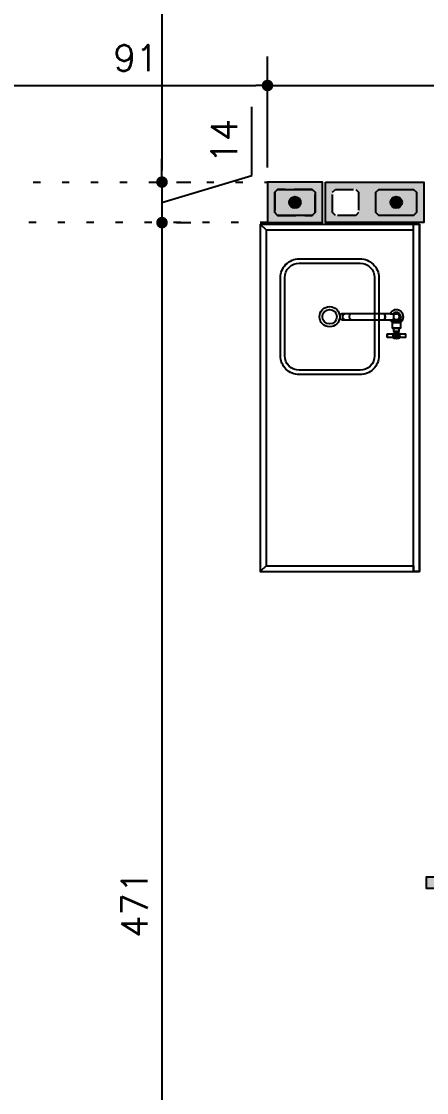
# Model space of a CAD drawing. Extents: x -14651 to 4579, y -10691 to -1290.
# Drawn here: x 2714.5 to 2854.5, y -9979.1 to -9609.1 of the extents above; entities that cross this region are included whole.
import ezdxf

# ---------------------------------------------------------------- set-up
doc = ezdxf.new("R2010")
doc.units = 0
doc.header["$LTSCALE"] = 25
doc.linetypes.add('DASHED2', pattern=[0.375, 0.25, -0.125])
doc.linetypes.add('ESTILO_TQS_0002', pattern=[0.4, 0.1, -0.3])
for name, color, linetype in [('213', 252, 'Continuous'), ('241', 2, 'Continuous'), ('247', 50, 'Continuous'), ('248', 100, 'Continuous'), ('253', 251, 'Continuous'), ('Arranque', 14, 'Continuous'), ('COTA', 1, 'Continuous'), ('FERRO', 5, 'Continuous'), ('Pena_2', 2, 'Continuous'), ('PORTA', 3, 'ESTILO_TQS_0002'), ('PROJ', 252, 'Continuous')]:
    doc.layers.add(name, color=color, linetype=linetype)
doc.styles.add('COTA', font='romans.shx')
doc.dimstyles.new('forma', dxfattribs={"dimscale": 5, "dimtxt": 1.8, "dimasz": 0.8, "dimexe": 2, "dimexo": 1, "dimgap": 1, "dimtad": 1, "dimdec": 1, "dimzin": 9, "dimtxsty": 'COTA', "dimblk1": 'DOT', "dimblk2": 'DOT', "dimsah": 1, "dimcen": 0, "dimdle": 1, "dimclrd": 256, "dimclre": 256, "dimclrt": 2, "dimadec": 0, "dimazin": 0, "dimtfac": 1, "dimtdec": 0, "dimtmove": 0, "dimatfit": 3, "dimfxl": 1, "dimtolj": 1, "dimtzin": 0, "dimarcsym": 0})

# ---------------------------------------------------------------- blocks, each defined once
blk = doc.blocks.new('P0520')
at = {"layer": '253'}
blk.add_hatch(color=129, dxfattribs=at).paths.add_polyline_path([(2, 9.5), (-2, 9.5), (-2, -9.5), (2, -9.5)])
blk.add_lwpolyline([(2, 9.5), (-2, 9.5), (-2, -9.5), (2, -9.5), (2, 9.5)])
blk = doc.blocks.new('P3515')
at = {"layer": '248'}
h = blk.add_hatch(color=100, dxfattribs=at)
h.paths.add_polyline_path([(17, 7), (-17, 7), (-17, -7), (17, -7)])
h.paths.add_polyline_path([(-5.5, -3.5), (-6.5, -4.5), (-13.5, -4.5), (-14.5, -3.5), (-14.5, 3.5), (-13.5, 4.5), (-6.5, 4.5), (-5.5, 3.5)], flags=16)
h.paths.add_polyline_path([(0.5, 3.5), (1.5, 4.5), (13.5, 4.5), (14.5, 3.5), (14.5, -3.5), (13.5, -4.5), (1.5, -4.5), (0.5, -3.5)], flags=16)
blk.add_lwpolyline([(-17, -7), (17, -7), (17, 7), (-17, 7), (-17, -7)])
at = {"color": 1, "linetype": 'DASHED2'}
for points in [[(-14.5, -3.5), (-13.5, -4.5), (-6.5, -4.5), (-5.5, -3.5), (-5.5, 3.5), (-6.5, 4.5), (-13.5, 4.5), (-14.5, 3.5), (-14.5, -3.5)], [(0.5, -3.5), (1.5, -4.5), (13.5, -4.5), (14.5, -3.5), (14.5, 3.5), (13.5, 4.5), (1.5, 4.5), (0.5, 3.5), (0.5, -3.5)]]:
    blk.add_lwpolyline(points, dxfattribs=at)
blk = doc.blocks.new('P2015')
at = {"layer": '247'}
h = blk.add_hatch(color=50, dxfattribs=at)
h.paths.add_polyline_path([(9.5, 7), (-9.5, 7), (-9.5, -7), (9.5, -7)])
h.paths.add_polyline_path([(6, -4.5), (-6, -4.5), (-7, -3.5), (-7, 3.5), (-6, 4.5), (6, 4.5), (7, 3.5), (7, -3.5)], flags=16)
blk.add_lwpolyline([(-9.5, -7), (9.5, -7), (9.5, 7), (-9.5, 7), (-9.5, -7)])
at = {"color": 1, "linetype": 'DASHED2'}
blk.add_lwpolyline([(-7, -3.5), (-6, -4.5), (6, -4.5), (7, -3.5), (7, 3.5), (6, 4.5), (-6, 4.5), (-7, 3.5), (-7, -3.5)], dxfattribs=at)
blk = doc.blocks.new('GR-1409')
at = {"layer": '213'}
h = blk.add_hatch(color=256, dxfattribs=at)
h.paths.add_polyline_path([(-6, 4.5), (-7, 3.5), (-7, -3.5), (-6, -4.5), (6, -4.5), (7, -3.5), (7, 3.5), (6, 4.5)])
h.paths.add_polyline_path([(-2, 0, 1), (2, 0, 1)], flags=16)
at = {"layer": 'Arranque'}
blk.add_hatch(color=256, dxfattribs=at).paths.add_polyline_path([(-2, 0, 1), (2, 0, 1)])
at = {"layer": '213'}
blk.add_lwpolyline([(-7, 3.5), (-6, 4.5), (6, 4.5), (7, 3.5), (7, -3.5), (6, -4.5), (-6, -4.5), (-7, -3.5), (-7, 3.5)], dxfattribs=at)
at = {"layer": 'FERRO', "linetype": 'Continuous'}
blk.add_circle((0, 0), 2, dxfattribs=at)
blk = doc.blocks.new('_Dot')
at = {"color": 0, "linetype": 'ByBlock', "lineweight": -2}
blk.add_line((-0.5, 0), (-1, 0), dxfattribs=at)
at = {"color": 0, "linetype": 'ByBlock', "const_width": 0.5}
blk.add_lwpolyline([(-0.25, 0, 1), (0.25, 0, 1)], format="xyb", close=True, dxfattribs=at)
blk = doc.blocks.new('*D200')
at = {"layer": 'COTA', "lineweight": -2, "transparency": 16777216}
for p, q in [((2768.06, -9513.6), (2773.06, -9513.6)), ((2763.06, -9517.6), (2763.06, -9660.6)), ((2768.06, -9664.6), (2773.06, -9664.6))]:
    blk.add_line(p, q, dxfattribs=at)
at = {"layer": 'Defpoints', "color": 0, "transparency": 16777216}
for p in [(2763.06, -9513.6), (2763.06, -9664.6), (2763.06, -9664.6)]:
    blk.add_point(p, dxfattribs=at)
at = {"layer": 'COTA', "lineweight": -2, "transparency": 16777216, "xscale": 4, "yscale": 4, "zscale": 4}
for p, rotation in [((2763.06, -9513.6), 90), ((2763.06, -9664.6), 270)]:
    blk.add_blockref('_Dot', p, dxfattribs=dict(at, rotation=rotation))
at = {"layer": 'COTA', "color": 2, "transparency": 16777216, "insert": (2753.56, -9589.1), "char_height": 9, "attachment_point": 5, "rotation": 90, "style": 'COTA'}
blk.add_mtext('\\A1;151 ', dxfattribs=at)
blk = doc.blocks.new('*D201')
at = {"layer": 'COTA', "lineweight": -2, "transparency": 16777216}
for p, q in [((2794.06, -9662.3), (2794.06, -9638.58)), ((2763.06, -9660.6), (2763.06, -9656.6)), ((2763.06, -9671.6), (2794.06, -9662.3)), ((2763.06, -9664.6), (2763.06, -9678.6)), ((2763.06, -9664.6), (2763.06, -9678.6)), ((2768.06, -9664.6), (2773.06, -9664.6)), ((2768.06, -9678.6), (2773.06, -9678.6)), ((2763.06, -9682.6), (2763.06, -9686.6))]:
    blk.add_line(p, q, dxfattribs=at)
at = {"layer": 'Defpoints', "color": 0, "transparency": 16777216}
for p in [(2763.06, -9664.6), (2763.06, -9678.6), (2763.06, -9678.6)]:
    blk.add_point(p, dxfattribs=at)
at = {"layer": 'COTA', "lineweight": -2, "transparency": 16777216, "xscale": 4, "yscale": 4, "zscale": 4}
for p, rotation in [((2763.06, -9664.6), 270), ((2763.06, -9678.6), 90)]:
    blk.add_blockref('_Dot', p, dxfattribs=dict(at, rotation=rotation))
at = {"layer": 'COTA', "color": 2, "transparency": 16777216, "insert": (2784.56, -9650.44), "char_height": 9, "attachment_point": 5, "rotation": 90, "style": 'COTA'}
blk.add_mtext('\\A1;14 ', dxfattribs=at)
blk = doc.blocks.new('*D202')
at = {"layer": 'COTA', "lineweight": -2, "transparency": 16777216}
for p, q in [((2768.06, -9678.6), (2773.06, -9678.6)), ((2763.06, -9682.6), (2763.06, -10145.6)), ((2768.06, -10149.6), (2773.06, -10149.6))]:
    blk.add_line(p, q, dxfattribs=at)
at = {"layer": 'Defpoints', "color": 0, "transparency": 16777216}
for p in [(2763.06, -9678.6), (2763.06, -10149.6), (2763.06, -10149.6)]:
    blk.add_point(p, dxfattribs=at)
at = {"layer": 'COTA', "lineweight": -2, "transparency": 16777216, "xscale": 4, "yscale": 4, "zscale": 4}
for p, rotation in [((2763.06, -9678.6), 90), ((2763.06, -10149.6), 270)]:
    blk.add_blockref('_Dot', p, dxfattribs=dict(at, rotation=rotation))
at = {"layer": 'COTA', "color": 2, "transparency": 16777216, "insert": (2753.56, -9914.1), "char_height": 9, "attachment_point": 5, "rotation": 90, "style": 'COTA'}
blk.add_mtext('\\A1;471 ', dxfattribs=at)
blk = doc.blocks.new('*D244')
at = {"layer": 'COTA', "lineweight": -2, "transparency": 16777216}
for p, q in [((2708.52, -9659.6), (2708.52, -9621.24)), ((2799.52, -9659.6), (2799.52, -9621.24)), ((2712.52, -9631.24), (2795.52, -9631.24))]:
    blk.add_line(p, q, dxfattribs=at)
at = {"layer": 'Defpoints', "color": 0, "transparency": 16777216}
for p in [(2799.52, -9631.24), (2708.52, -9664.6), (2799.52, -9664.6)]:
    blk.add_point(p, dxfattribs=at)
at = {"layer": 'COTA', "lineweight": -2, "transparency": 16777216, "xscale": 4, "yscale": 4, "zscale": 4, "rotation": 180}
blk.add_blockref('_Dot', (2708.52, -9631.24), dxfattribs=at)
at = {"layer": 'COTA', "lineweight": -2, "transparency": 16777216, "xscale": 4, "yscale": 4, "zscale": 4}
blk.add_blockref('_Dot', (2799.52, -9631.24), dxfattribs=at)
at = {"layer": 'COTA', "color": 2, "transparency": 16777216, "insert": (2754.02, -9621.74), "char_height": 9, "attachment_point": 5, "style": 'COTA'}
blk.add_mtext('\\A1;91 ', dxfattribs=at)
blk = doc.blocks.new('*D245')
at = {"layer": 'COTA', "lineweight": -2, "transparency": 16777216}
for p, q in [((2799.52, -9659.6), (2799.52, -9621.24)), ((2943.52, -9659.6), (2943.52, -9621.24)), ((2803.52, -9631.24), (2939.52, -9631.24))]:
    blk.add_line(p, q, dxfattribs=at)
at = {"layer": 'Defpoints', "color": 0, "transparency": 16777216}
for p in [(2943.52, -9631.24), (2799.52, -9664.6), (2943.52, -9664.6)]:
    blk.add_point(p, dxfattribs=at)
at = {"layer": 'COTA', "lineweight": -2, "transparency": 16777216, "xscale": 4, "yscale": 4, "zscale": 4, "rotation": 180}
blk.add_blockref('_Dot', (2799.52, -9631.24), dxfattribs=at)
at = {"layer": 'COTA', "lineweight": -2, "transparency": 16777216, "xscale": 4, "yscale": 4, "zscale": 4}
blk.add_blockref('_Dot', (2943.52, -9631.24), dxfattribs=at)
at = {"layer": 'COTA', "color": 2, "transparency": 16777216, "insert": (2871.52, -9621.74), "char_height": 9, "attachment_point": 5, "style": 'COTA'}
blk.add_mtext('\\A1;144 ', dxfattribs=at)
blk = doc.blocks.new('layout-inferior 1')
at = {"layer": 'PROJ'}
for p, q in [((30492.26, -9712.15), (30492.26, -9712.95)), ((30493.69, -9710.05), (30493.73, -9710.05)), ((30493.74, -9712.15), (30493.69, -9712.14)), ((30493.73, -9710.05), (30493.76, -9710.05)), ((30493.76, -9712.15), (30493.74, -9712.15)), ((30495.27, -9711.15), (30495.27, -9711.15)), ((30495.27, -9712.95), (30495.27, -9711.15)), ((30492.26, -9712.95), (30495.27, -9712.95)), ((30492.29, -9714.95), (30495.24, -9714.95)), ((30492.56, -9712.95), (30492.56, -9713.05)), ((30494.77, -9715.15), (30492.76, -9715.15)), ((30494.97, -9713.05), (30494.97, -9712.95)), ((30490.56, -9717.09), (30490.56, -9718.19)), ((30492.59, -9718.34), (30494.94, -9718.34)), ((30493.53, -9717.04), (30492.61, -9717.04)), ((30492.91, -9718.54), (30494.62, -9718.54)), ((30494.92, -9717.04), (30493.99, -9717.04)), ((30496.97, -9718.19), (30496.97, -9717.09))]:
    blk.add_line(p, q, dxfattribs=at)
for points in [[(30446.69, -9679.1), (30448.69, -9681.1), (30448.69, -9797.1), (30446.69, -9799.1)], [(30446.69, -9679.1), (30446.69, -9799.1), (30501.69, -9799.1), (30501.69, -9679.1)], [(30446.69, -9679.1), (30501.69, -9679.1)], [(30448.69, -9681.1), (30499.69, -9681.1), (30499.69, -9679.1)], [(30501.69, -9679.1), (30501.69, -9799.1), (30499.69, -9799.1), (30499.69, -9679.1)], [(30475.78, -9712.08), (30475.64, -9712.01), (30475.51, -9711.9), (30475.4, -9711.77), (30475.31, -9711.62), (30475.24, -9711.46), (30475.2, -9711.28), (30475.18, -9711.1), (30475.2, -9710.92), (30475.24, -9710.74), (30475.31, -9710.57), (30475.4, -9710.42), (30475.51, -9710.29), (30475.64, -9710.19), (30475.78, -9710.11), (30475.79, -9710.11)], [(30491.6, -9712.15), (30493.69, -9712.15), (30493.77, -9712.15), (30493.84, -9712.14), (30493.9, -9712.13), (30493.95, -9712.13), (30493.97, -9712.12), (30493.99, -9712.12), (30494.01, -9712.11), (30494.03, -9712.11), (30494.04, -9712.11), (30494.06, -9712.1), (30494.07, -9712.1), (30494.09, -9712.09), (30494.11, -9712.09), (30494.13, -9712.08), (30494.15, -9712.07), (30494.16, -9712.07), (30494.18, -9712.06), (30494.2, -9712.05), (30494.23, -9712.04), (30494.26, -9712.02), (30494.29, -9712), (30494.32, -9711.98), (30494.36, -9711.96), (30494.41, -9711.92), (30494.46, -9711.88), (30494.51, -9711.83), (30494.56, -9711.77), (30494.61, -9711.71), (30494.65, -9711.65), (30494.69, -9711.59), (30494.72, -9711.52), (30494.75, -9711.45), (30494.77, -9711.37), (30494.79, -9711.3), (30494.8, -9711.22), (30494.81, -9711.15), (30494.81, -9711.07), (30494.8, -9710.99), (30494.79, -9710.92), (30494.78, -9710.84), (30494.76, -9710.77), (30494.73, -9710.7), (30494.7, -9710.63), (30494.66, -9710.56), (30494.62, -9710.5), (30494.58, -9710.44), (30494.53, -9710.38), (30494.49, -9710.34), (30494.45, -9710.31), (30494.43, -9710.29), (30494.42, -9710.28), (30494.4, -9710.27), (30494.38, -9710.25), (30494.36, -9710.24), (30494.34, -9710.22), (30494.32, -9710.21), (30494.29, -9710.2), (30494.27, -9710.18), (30494.24, -9710.17), (30494.21, -9710.15), (30494.17, -9710.14), (30494.09, -9710.11), (30494, -9710.08), (30493.9, -9710.06), (30493.8, -9710.05), (30493.69, -9710.05)], [(30491.6, -9710.05), (30493.73, -9710.05)], [(30492.35, -9713.05), (30495.17, -9713.05)], [(30492.66, -9715.05), (30494.87, -9715.05)], [(30493.15, -9716.06), (30494.37, -9716.06)], [(30494.62, -9718.44), (30492.91, -9718.44)], [(30494.37, -9716.84), (30493.15, -9716.84)], [(30448.69, -9797.1), (30499.69, -9797.1), (30499.69, -9799.1)]]:
    blk.add_lwpolyline(points, dxfattribs=at)
for points in [[(30460.19, -9691.1), (30481.19, -9691.1, -0.414214), (30487.69, -9697.6), (30487.69, -9724.6, -0.414214), (30481.19, -9731.1), (30460.19, -9731.1, -0.414214), (30453.69, -9724.6), (30453.69, -9697.6, -0.414214)], [(30460.19, -9692.6), (30481.19, -9692.6, -0.414214), (30486.19, -9697.6), (30486.19, -9724.6, -0.414214), (30481.19, -9729.6), (30460.19, -9729.6, -0.414214), (30455.19, -9724.6), (30455.19, -9697.6, -0.414214)], [(30494.97, -9713.05), (30494.97, -9712.95), (30495.27, -9712.95), (30495.27, -9711.13), (30495.27, -9711.15), (30495.26, -9711.15), (30495.26, -9710.98), (30495.22, -9710.74), (30495.14, -9710.5), (30495.03, -9710.29), (30494.88, -9710.09), (30494.7, -9709.92), (30494.55, -9709.82), (30494.33, -9709.71), (30494.1, -9709.63), (30493.86, -9709.6), (30493.76, -9709.59), (30493.52, -9709.61), (30493.28, -9709.67), (30493.06, -9709.77), (30492.98, -9709.82), (30492.78, -9709.96), (30492.69, -9710.05), (30493.71, -9710.05), (30493.72, -9710.05, 0.956818), (30493.72, -9712.15), (30493.7, -9712.15, 0.005512), (30493.73, -9712.15), (30493.69, -9712.15), (30492.26, -9712.15), (30492.26, -9712.95), (30492.56, -9712.95), (30492.56, -9713.05)], [(30494.94, -9717.01, -0.023181), (30494.92, -9717.04), (30493.99, -9717.04), (30493.94, -9717.03), (30493.87, -9717.01), (30493.78, -9717.01), (30493.69, -9717.01), (30493.6, -9717.02), (30493.53, -9717.04), (30492.61, -9717.04, -0.022959), (30492.59, -9717.01, -0.366689), (30492.79, -9716.84), (30493.15, -9716.84), (30494.37, -9716.84), (30494.74, -9716.84, -0.366483)], [(30494.36, -9717.71), (30494.36, -9717.62), (30494.36, -9717.55), (30494.34, -9717.47), (30494.33, -9717.42), (30494.31, -9717.37), (30494.28, -9717.32), (30494.26, -9717.27), (30494.23, -9717.23), (30494.19, -9717.19), (30494.14, -9717.13), (30494.07, -9717.08), (30494.03, -9717.06), (30493.99, -9717.04), (30493.98, -9717.08), (30493.97, -9717.13, 0.192103), (30493.56, -9717.13), (30493.55, -9717.09), (30493.53, -9717.04), (30493.48, -9717.06), (30493.44, -9717.09), (30493.4, -9717.12), (30493.36, -9717.16), (30493.32, -9717.2), (30493.28, -9717.25), (30493.23, -9717.34), (30493.2, -9717.43), (30493.18, -9717.49), (30493.17, -9717.54), (30493.16, -9717.59), (30493.16, -9717.64), (30493.17, -9717.71), (30493.18, -9717.79), (30493.2, -9717.86), (30493.22, -9717.91), (30493.24, -9717.96), (30493.27, -9718.01), (30493.3, -9718.06), (30493.35, -9718.11), (30493.42, -9718.18), (30493.5, -9718.23), (30493.59, -9718.26), (30493.67, -9718.28), (30493.73, -9718.29), (30493.79, -9718.29), (30493.85, -9718.29), (30493.9, -9718.27), (30493.96, -9718.26), (30494.03, -9718.23), (30494.09, -9718.19), (30494.13, -9718.16), (30494.17, -9718.12), (30494.2, -9718.09), (30494.23, -9718.05), (30494.27, -9717.99), (30494.31, -9717.9), (30494.34, -9717.81)], [(30493.54, -9717.14), (30493.55, -9717.13, 0.017847), (30493.51, -9717.15), (30493.52, -9717.15, 0.017789), (30493.48, -9717.17), (30493.49, -9717.16, 0.021587), (30493.45, -9717.19), (30493.46, -9717.18, 0.027178), (30493.41, -9717.22), (30493.42, -9717.21, 0.016694), (30493.39, -9717.23), (30493.39, -9717.23, 0.029524), (30493.35, -9717.28), (30493.35, -9717.27, 0.024437), (30493.32, -9717.31), (30493.33, -9717.3, 0.02481), (30493.3, -9717.35), (30493.3, -9717.34, 0.023752), (30493.28, -9717.39), (30493.28, -9717.38, 0.022023), (30493.26, -9717.42), (30493.26, -9717.41, 0.022441), (30493.24, -9717.46), (30493.25, -9717.45, 0.022868), (30493.23, -9717.5), (30493.23, -9717.49, 0.020181), (30493.22, -9717.53), (30493.23, -9717.52, 0.015814), (30493.22, -9717.56), (30493.22, -9717.55, 0.015915), (30493.22, -9717.58), (30493.22, -9717.58, 0.025741), (30493.21, -9717.63), (30493.21, -9717.63, 0.018498), (30493.21, -9717.67), (30493.21, -9717.66, 0.017313), (30493.22, -9717.7), (30493.21, -9717.69, 0.018157), (30493.22, -9717.73), (30493.22, -9717.73, 0.018149), (30493.23, -9717.76), (30493.22, -9717.76, 0.018439), (30493.23, -9717.8), (30493.23, -9717.79, 0.018647), (30493.24, -9717.83), (30493.24, -9717.82, 0.018581), (30493.26, -9717.86), (30493.25, -9717.85, 0.021766), (30493.27, -9717.89), (30493.27, -9717.88, 0.026407), (30493.3, -9717.93), (30493.29, -9717.92, 0.026609), (30493.32, -9717.97), (30493.32, -9717.96, 0.026914), (30493.35, -9718.01), (30493.35, -9718, 0.025672), (30493.38, -9718.04), (30493.38, -9718.03, 0.023779), (30493.42, -9718.07), (30493.41, -9718.06, 0.024124), (30493.45, -9718.09), (30493.44, -9718.09, 0.024539), (30493.49, -9718.12), (30493.48, -9718.11, 0.024082), (30493.52, -9718.14), (30493.52, -9718.13, 0.023177), (30493.56, -9718.15), (30493.55, -9718.15, 0.023669), (30493.6, -9718.17), (30493.59, -9718.16, 0.024126), (30493.64, -9718.18), (30493.63, -9718.18, 0.020906), (30493.68, -9718.18), (30493.67, -9718.18, 0.015716), (30493.7, -9718.19), (30493.7, -9718.19, 0.01579), (30493.73, -9718.19), (30493.73, -9718.19, 0.016075), (30493.76, -9718.19), (30493.75, -9718.19, 0.016281), (30493.79, -9718.19), (30493.78, -9718.19, 0.016316), (30493.82, -9718.19), (30493.81, -9718.19, 0.01533), (30493.84, -9718.19), (30493.84, -9718.19, 0.013711), (30493.87, -9718.18), (30493.86, -9718.18, 0.013749), (30493.89, -9718.18), (30493.89, -9718.18, 0.013768), (30493.91, -9718.17), (30493.91, -9718.17, 0.015624), (30493.94, -9718.16), (30493.93, -9718.16, 0.018303), (30493.97, -9718.15), (30493.96, -9718.15, 0.018249), (30494, -9718.14), (30493.99, -9718.14, 0.018455), (30494.03, -9718.12), (30494.02, -9718.13, 0.018647), (30494.06, -9718.11), (30494.05, -9718.11, 0.018591), (30494.09, -9718.09), (30494.08, -9718.09, 0.021186), (30494.12, -9718.06), (30494.11, -9718.07, 0.025016), (30494.15, -9718.03), (30494.14, -9718.04, 0.025258), (30494.18, -9718), (30494.17, -9718.01, 0.025603), (30494.21, -9717.97), (30494.2, -9717.98, 0.024312), (30494.23, -9717.93), (30494.23, -9717.94, 0.022281), (30494.25, -9717.9), (30494.25, -9717.91, 0.022662), (30494.27, -9717.86), (30494.26, -9717.87, 0.023081), (30494.28, -9717.82), (30494.28, -9717.83, 0.023127), (30494.3, -9717.79), (30494.29, -9717.79, 0.022918), (30494.3, -9717.75), (30494.3, -9717.76, 0.020264), (30494.31, -9717.71), (30494.31, -9717.72, 0.015918), (30494.31, -9717.68), (30494.31, -9717.69, 0.015999), (30494.31, -9717.66), (30494.31, -9717.66, 0.556946)], [(30494.21, -9717.64, 1), (30493.31, -9717.64, 1)]]:
    blk.add_lwpolyline(points, format="xyb", close=True, dxfattribs=at)
for points in [[(30489.69, -9712.06), (30489.72, -9712), (30489.75, -9711.92), (30489.77, -9711.84), (30489.78, -9711.79), (30489.79, -9711.73), (30489.8, -9711.66), (30489.81, -9711.59), (30489.82, -9711.52), (30489.83, -9711.44), (30489.84, -9711.36), (30489.84, -9711.27), (30489.84, -9711.18), (30489.84, -9711.1), (30489.84, -9711.01), (30489.84, -9710.92), (30489.84, -9710.84), (30489.83, -9710.76), (30489.82, -9710.68), (30489.81, -9710.6), (30489.8, -9710.53), (30489.79, -9710.47), (30489.78, -9710.41), (30489.77, -9710.35), (30489.75, -9710.28), (30489.72, -9710.2), (30489.69, -9710.14), (30489.66, -9710.1), (30489.63, -9710.06), (30489.61, -9710.05), (30489.63, -9710.06), (30489.64, -9710.07), (30489.66, -9710.09), (30489.67, -9710.11), (30489.68, -9710.13), (30489.7, -9710.15), (30489.71, -9710.18), (30489.73, -9710.22), (30489.74, -9710.26), (30489.75, -9710.3), (30489.77, -9710.35), (30489.78, -9710.41), (30489.79, -9710.47), (30489.8, -9710.53), (30489.81, -9710.6), (30489.82, -9710.68), (30489.83, -9710.76), (30489.84, -9710.84), (30489.84, -9710.92), (30489.84, -9711.01), (30489.84, -9711.1), (30489.84, -9711.18), (30489.84, -9711.27), (30489.84, -9711.36), (30489.83, -9711.44), (30489.82, -9711.52), (30489.81, -9711.59), (30489.8, -9711.66), (30489.79, -9711.73), (30489.78, -9711.79), (30489.77, -9711.84), (30489.75, -9711.89), (30489.74, -9711.94), (30489.73, -9711.98), (30489.71, -9712.01), (30489.7, -9712.04), (30489.68, -9712.07), (30489.67, -9712.09), (30489.66, -9712.11), (30489.64, -9712.12), (30489.61, -9712.14), (30489.6, -9712.15), (30489.63, -9712.14), (30489.66, -9712.1)], [(30492.53, -9717.18), (30492.55, -9717.2), (30492.56, -9717.23), (30492.57, -9717.25), (30492.59, -9717.29), (30492.6, -9717.33), (30492.62, -9717.37), (30492.63, -9717.41), (30492.64, -9717.44), (30492.65, -9717.47), (30492.65, -9717.5), (30492.66, -9717.53), (30492.66, -9717.56), (30492.66, -9717.6), (30492.66, -9717.62), (30492.66, -9717.65), (30492.66, -9717.68), (30492.66, -9717.71), (30492.66, -9717.74), (30492.65, -9717.77), (30492.65, -9717.8), (30492.64, -9717.84), (30492.63, -9717.88), (30492.62, -9717.91), (30492.61, -9717.95), (30492.59, -9717.99), (30492.58, -9718.02), (30492.56, -9718.05), (30492.56, -9718.05), (30492.55, -9718.08), (30492.53, -9718.11), (30492.53, -9718.12), (30492.52, -9718.14), (30492.5, -9718.16), (30492.49, -9718.18), (30492.51, -9718.15), (30492.53, -9718.11), (30492.56, -9718.06), (30492.59, -9718), (30492.61, -9717.93), (30492.63, -9717.86), (30492.65, -9717.79), (30492.66, -9717.72), (30492.66, -9717.67), (30492.66, -9717.61), (30492.66, -9717.55), (30492.65, -9717.49), (30492.64, -9717.42), (30492.61, -9717.35), (30492.58, -9717.27), (30492.55, -9717.21), (30492.53, -9717.16), (30492.52, -9717.14), (30492.52, -9717.15)], [(30492.74, -9717.81), (30492.75, -9717.74), (30492.75, -9717.69), (30492.75, -9717.64), (30492.75, -9717.57), (30492.74, -9717.49), (30492.73, -9717.42), (30492.72, -9717.37), (30492.71, -9717.32), (30492.69, -9717.25), (30492.66, -9717.17), (30492.64, -9717.11), (30492.61, -9717.05), (30492.6, -9717.06), (30492.61, -9717.04), (30492.61, -9717.05), (30492.62, -9717.06), (30492.63, -9717.09), (30492.64, -9717.12), (30492.65, -9717.15), (30492.67, -9717.18), (30492.68, -9717.23), (30492.69, -9717.27), (30492.71, -9717.32), (30492.72, -9717.37), (30492.73, -9717.42), (30492.74, -9717.47), (30492.74, -9717.51), (30492.75, -9717.55), (30492.75, -9717.59), (30492.75, -9717.64), (30492.75, -9717.69), (30492.75, -9717.74), (30492.74, -9717.79), (30492.74, -9717.83), (30492.73, -9717.88), (30492.72, -9717.92), (30492.71, -9717.96), (30492.7, -9718), (30492.68, -9718.05), (30492.67, -9718.08), (30492.66, -9718.12), (30492.64, -9718.16), (30492.63, -9718.19), (30492.62, -9718.21), (30492.62, -9718.23), (30492.6, -9718.26), (30492.59, -9718.28), (30492.61, -9718.24), (30492.63, -9718.2), (30492.65, -9718.14), (30492.68, -9718.06), (30492.7, -9717.98), (30492.72, -9717.9)], [(30495.01, -9718.14), (30495, -9718.13), (30494.99, -9718.11), (30494.98, -9718.08), (30494.97, -9718.05), (30494.95, -9718.02), (30494.94, -9717.99), (30494.92, -9717.95), (30494.91, -9717.91), (30494.9, -9717.88), (30494.89, -9717.86), (30494.88, -9717.83), (30494.88, -9717.81), (30494.87, -9717.78), (30494.87, -9717.75), (30494.87, -9717.72), (30494.86, -9717.69), (30494.86, -9717.67), (30494.86, -9717.64), (30494.86, -9717.61), (30494.86, -9717.58), (30494.87, -9717.56), (30494.87, -9717.52), (30494.88, -9717.48), (30494.89, -9717.44), (30494.9, -9717.4), (30494.91, -9717.37), (30494.92, -9717.33), (30494.94, -9717.3), (30494.95, -9717.26), (30494.96, -9717.23), (30494.98, -9717.2), (30494.99, -9717.18), (30495, -9717.16), (30495.01, -9717.15), (30495.02, -9717.13), (30495.01, -9717.13), (30494.99, -9717.13), (30494.97, -9717.12), (30494.96, -9717.11), (30494.95, -9717.1), (30494.94, -9717.09), (30494.93, -9717.07), (30494.92, -9717.05), (30494.92, -9717.04), (30494.9, -9717.09), (30494.88, -9717.14), (30494.85, -9717.22), (30494.82, -9717.3), (30494.8, -9717.38), (30494.79, -9717.47), (30494.78, -9717.57), (30494.78, -9717.66), (30494.78, -9717.73), (30494.79, -9717.81), (30494.8, -9717.86), (30494.81, -9717.91), (30494.82, -9717.96), (30494.83, -9718.01), (30494.85, -9718.07), (30494.88, -9718.15), (30494.9, -9718.2), (30494.92, -9718.25), (30494.93, -9718.27), (30494.92, -9718.25), (30494.92, -9718.24), (30494.91, -9718.22), (30494.9, -9718.19), (30494.88, -9718.16), (30494.87, -9718.13), (30494.86, -9718.09), (30494.85, -9718.06), (30494.83, -9718.01), (30494.82, -9717.96), (30494.81, -9717.91), (30494.8, -9717.86), (30494.79, -9717.82), (30494.79, -9717.79), (30494.78, -9717.75), (30494.78, -9717.72), (30494.78, -9717.68), (30494.78, -9717.64), (30494.78, -9717.59), (30494.78, -9717.54), (30494.79, -9717.49), (30494.79, -9717.45), (30494.8, -9717.4), (30494.81, -9717.36), (30494.82, -9717.32), (30494.83, -9717.28), (30494.84, -9717.24), (30494.86, -9717.2), (30494.87, -9717.16), (30494.88, -9717.12), (30494.89, -9717.1), (30494.9, -9717.08), (30494.91, -9717.06), (30494.92, -9717.04), (30494.93, -9717.09), (30494.97, -9717.12), (30495.02, -9717.13), (30494.99, -9717.17), (30494.97, -9717.22), (30494.94, -9717.28), (30494.91, -9717.35), (30494.89, -9717.42), (30494.87, -9717.5), (30494.87, -9717.57), (30494.86, -9717.63), (30494.86, -9717.68), (30494.87, -9717.74), (30494.88, -9717.8), (30494.9, -9717.87), (30494.92, -9717.93), (30494.94, -9718.01), (30494.97, -9718.07), (30495, -9718.12)]]:
    blk.add_lwpolyline(points, close=True, dxfattribs=at)
blk.add_polyline3d([(30475.07, -9712.13, 0), (30475.94, -9712.13, 0), (30476.09, -9712.15, 0), (30478.35, -9712.15, 0), (30491.6, -9712.15, 0), (30491.75, -9712.42, 0), (30491.94, -9712.67, 0), (30492.16, -9712.89, 0), (30492.35, -9713.05, 0), (30492.29, -9713.05, 0), (30492.29, -9714.95, 0), (30492.39, -9715.05, 0), (30492.66, -9715.05, 0), (30492.76, -9715.15, 0), (30492.76, -9716.06, 0), (30493.15, -9716.06, 0), (30493.15, -9716.84, 0), (30492.79, -9716.84, 0), (30492.59, -9717.01, 0), (30492.49, -9717.09, 0), (30490.56, -9717.09, 0), (30490.46, -9717.19, 0), (30490.46, -9718.09, 0), (30490.56, -9718.19, 0), (30492.49, -9718.19, 0), (30492.59, -9718.29, 0), (30492.59, -9718.34, 0), (30492.69, -9718.44, 0), (30492.91, -9718.44, 0), (30492.91, -9718.54, 0), (30493.67, -9718.62, 0), (30493.85, -9718.62, 0), (30494.62, -9718.54, 0), (30494.62, -9718.44, 0), (30494.84, -9718.44, 0), (30494.94, -9718.34, 0), (30494.94, -9718.29, 0), (30495.04, -9718.19, 0), (30496.97, -9718.19, 0), (30497.07, -9718.09, 0), (30497.07, -9717.19, 0), (30496.97, -9717.09, 0), (30495.04, -9717.09, 0), (30494.94, -9717.01, 0), (30494.74, -9716.84, 0), (30494.37, -9716.84, 0), (30494.37, -9716.06, 0), (30494.77, -9716.06, 0), (30494.77, -9715.15, 0), (30494.87, -9715.05, 0), (30495.14, -9715.05, 0), (30495.24, -9714.95, 0), (30495.24, -9713.05, 0), (30495.17, -9713.05, 0), (30495.41, -9712.85, 0), (30495.62, -9712.62, 0), (30495.8, -9712.37, 0), (30495.95, -9712.1, 0), (30496.06, -9711.81, 0), (30496.13, -9711.51, 0), (30496.17, -9711.2, 0), (30496.17, -9711.1, 0), (30496.15, -9710.79, 0), (30496.09, -9710.48, 0), (30495.99, -9710.19, 0), (30495.86, -9709.91, 0), (30495.69, -9709.65, 0), (30495.48, -9709.42, 0), (30495.25, -9709.21, 0), (30495, -9709.03, 0), (30494.72, -9708.89, 0), (30494.43, -9708.79, 0), (30494.13, -9708.72, 0), (30493.82, -9708.69, 0), (30493.76, -9708.69, 0), (30493.45, -9708.71, 0), (30493.15, -9708.77, 0), (30492.86, -9708.87, 0), (30492.58, -9709.01, 0), (30492.32, -9709.18, 0), (30492.08, -9709.38, 0), (30491.88, -9709.61, 0), (30491.7, -9709.86, 0), (30491.6, -9710.05, 0), (30478.35, -9710.05, 0), (30476.09, -9710.05, 0), (30475.94, -9710.06, 0), (30475.07, -9710.06, 0), (30474.91, -9710.08, 0), (30474.76, -9710.13, 0), (30474.62, -9710.2, 0), (30474.49, -9710.3, 0), (30474.38, -9710.43, 0), (30474.29, -9710.58, 0), (30474.22, -9710.74, 0), (30474.18, -9710.92, 0), (30474.17, -9711.1, 0), (30474.18, -9711.28, 0), (30474.22, -9711.45, 0), (30474.29, -9711.61, 0), (30474.38, -9711.76, 0), (30474.49, -9711.89, 0), (30474.62, -9711.99, 0), (30474.76, -9712.07, 0), (30474.91, -9712.12, 0), (30475.07, -9712.13, 0)], close=True, dxfattribs=at)
for points in [[(30475.82, -9710.09, 0), (30475.68, -9710.15, 0), (30475.54, -9710.24, 0), (30475.42, -9710.36, 0), (30475.32, -9710.49, 0), (30475.24, -9710.65, 0), (30475.18, -9710.82, 0), (30475.15, -9710.99, 0), (30475.15, -9711.17, 0), (30475.18, -9711.35, 0), (30475.23, -9711.52, 0), (30475.3, -9711.68, 0), (30475.4, -9711.82, 0), (30475.52, -9711.94, 0), (30475.65, -9712.03, 0), (30475.8, -9712.09, 0), (30475.82, -9712.1, 0)], [(30478.35, -9710.05, 0), (30478.34, -9710.05, 0), (30478.26, -9710.05, 0), (30478.19, -9710.06, 0), (30478.11, -9710.08, 0), (30478.03, -9710.11, 0), (30477.96, -9710.14, 0), (30477.9, -9710.18, 0), (30477.83, -9710.23, 0), (30477.77, -9710.29, 0), (30477.71, -9710.34, 0), (30477.66, -9710.41, 0), (30477.61, -9710.48, 0), (30477.57, -9710.55, 0), (30477.53, -9710.63, 0), (30477.5, -9710.71, 0), (30477.47, -9710.79, 0), (30477.45, -9710.88, 0), (30477.44, -9710.97, 0), (30477.43, -9711.05, 0), (30477.43, -9711.14, 0), (30477.44, -9711.23, 0), (30477.45, -9711.32, 0), (30477.47, -9711.4, 0), (30477.5, -9711.49, 0), (30477.53, -9711.57, 0), (30477.57, -9711.64, 0), (30477.61, -9711.72, 0), (30477.66, -9711.79, 0), (30477.71, -9711.85, 0), (30477.77, -9711.91, 0), (30477.83, -9711.96, 0), (30477.9, -9712.01, 0), (30477.97, -9712.05, 0), (30478.04, -9712.08, 0), (30478.11, -9712.11, 0), (30478.19, -9712.13, 0), (30478.26, -9712.14, 0), (30478.34, -9712.15, 0), (30478.35, -9712.15, 0)], [(30489.58, -9710.05, 0), (30489.6, -9710.05, 0), (30489.61, -9710.05, 0), (30489.63, -9710.06, 0), (30489.64, -9710.07, 0), (30489.66, -9710.09, 0), (30489.67, -9710.11, 0), (30489.68, -9710.13, 0), (30489.7, -9710.15, 0), (30489.71, -9710.18, 0), (30489.73, -9710.22, 0), (30489.74, -9710.26, 0), (30489.75, -9710.3, 0), (30489.77, -9710.35, 0), (30489.78, -9710.41, 0), (30489.79, -9710.47, 0), (30489.8, -9710.53, 0), (30489.81, -9710.6, 0), (30489.82, -9710.68, 0), (30489.83, -9710.76, 0), (30489.84, -9710.84, 0), (30489.84, -9710.92, 0), (30489.84, -9711.01, 0), (30489.84, -9711.1, 0), (30489.84, -9711.18, 0), (30489.84, -9711.27, 0), (30489.84, -9711.36, 0), (30489.83, -9711.44, 0), (30489.82, -9711.52, 0), (30489.81, -9711.59, 0), (30489.8, -9711.66, 0), (30489.79, -9711.73, 0), (30489.78, -9711.79, 0), (30489.77, -9711.84, 0), (30489.75, -9711.89, 0), (30489.74, -9711.94, 0), (30489.73, -9711.98, 0), (30489.71, -9712.01, 0), (30489.7, -9712.04, 0), (30489.68, -9712.07, 0), (30489.67, -9712.09, 0), (30489.66, -9712.11, 0), (30489.64, -9712.12, 0), (30489.63, -9712.13, 0), (30489.61, -9712.14, 0), (30489.6, -9712.15, 0), (30489.58, -9712.15, 0)], [(30495.27, -9711.15, 0), (30495.27, -9711.16, 0), (30495.26, -9711.21, 0), (30495.26, -9711.29, 0), (30495.25, -9711.39, 0), (30495.22, -9711.54, 0), (30495.18, -9711.69, 0), (30495.13, -9711.85, 0), (30495.06, -9712, 0), (30494.98, -9712.16, 0), (30494.88, -9712.3, 0), (30494.8, -9712.4, 0), (30494.72, -9712.49, 0), (30494.65, -9712.55, 0), (30494.58, -9712.61, 0), (30494.51, -9712.66, 0), (30494.43, -9712.71, 0), (30494.36, -9712.75, 0), (30494.28, -9712.79, 0), (30494.19, -9712.83, 0), (30494.1, -9712.85, 0), (30494.02, -9712.87, 0), (30493.95, -9712.89, 0), (30493.89, -9712.89, 0), (30493.83, -9712.9, 0), (30493.77, -9712.9, 0), (30493.71, -9712.9, 0), (30493.64, -9712.89, 0), (30493.58, -9712.89, 0), (30493.52, -9712.88, 0), (30493.46, -9712.86, 0), (30493.39, -9712.84, 0), (30493.33, -9712.82, 0), (30493.26, -9712.8, 0), (30493.17, -9712.75, 0), (30493.08, -9712.7, 0), (30492.98, -9712.63, 0), (30492.89, -9712.56, 0), (30492.8, -9712.48, 0), (30492.72, -9712.4, 0), (30492.64, -9712.3, 0), (30492.58, -9712.2, 0), (30492.54, -9712.15, 0)], [(30492.98, -9709.82, 0), (30492.78, -9709.96, 0), (30492.69, -9710.05, 0)], [(30492.69, -9712.15, 0), (30492.87, -9712.31, 0), (30493.08, -9712.44, 0), (30493.31, -9712.53, 0), (30493.55, -9712.58, 0), (30493.79, -9712.6, 0), (30494.04, -9712.58, 0), (30494.27, -9712.51, 0), (30494.5, -9712.41, 0), (30494.7, -9712.27, 0), (30494.88, -9712.11, 0), (30495.03, -9711.91, 0), (30495.14, -9711.7, 0), (30495.22, -9711.46, 0), (30495.26, -9711.22, 0), (30495.26, -9710.98, 0), (30495.22, -9710.74, 0), (30495.14, -9710.5, 0), (30495.03, -9710.29, 0), (30494.88, -9710.09, 0), (30494.7, -9709.92, 0), (30494.55, -9709.82, 0)], [(30493.76, -9709.59, 0), (30493.52, -9709.61, 0), (30493.28, -9709.67, 0), (30493.06, -9709.77, 0), (30492.98, -9709.82, 0)], [(30494.55, -9709.82, 0), (30494.33, -9709.71, 0), (30494.1, -9709.63, 0), (30493.86, -9709.6, 0), (30493.76, -9709.59, 0)], [(30492.49, -9718.19, 0), (30492.49, -9718.19, 0), (30492.49, -9718.19, 0), (30492.49, -9718.18, 0), (30492.49, -9718.18, 0), (30492.5, -9718.17, 0), (30492.5, -9718.16, 0), (30492.51, -9718.15, 0), (30492.52, -9718.14, 0), (30492.53, -9718.12, 0), (30492.53, -9718.11, 0), (30492.55, -9718.08, 0), (30492.56, -9718.05, 0), (30492.56, -9718.05, 0), (30492.58, -9718.02, 0), (30492.59, -9717.99, 0), (30492.61, -9717.95, 0), (30492.62, -9717.91, 0), (30492.63, -9717.88, 0), (30492.64, -9717.84, 0), (30492.65, -9717.8, 0), (30492.65, -9717.77, 0), (30492.66, -9717.74, 0), (30492.66, -9717.71, 0), (30492.66, -9717.68, 0), (30492.66, -9717.65, 0), (30492.66, -9717.62, 0), (30492.66, -9717.6, 0), (30492.66, -9717.56, 0), (30492.66, -9717.53, 0), (30492.65, -9717.5, 0), (30492.65, -9717.47, 0), (30492.64, -9717.44, 0), (30492.63, -9717.41, 0), (30492.62, -9717.37, 0), (30492.6, -9717.33, 0), (30492.59, -9717.29, 0), (30492.57, -9717.25, 0), (30492.56, -9717.23, 0), (30492.55, -9717.2, 0), (30492.53, -9717.18, 0), (30492.52, -9717.15, 0), (30492.52, -9717.14, 0), (30492.51, -9717.13, 0)], [(30492.51, -9717.13, 0), (30492.53, -9717.13, 0), (30492.54, -9717.12, 0), (30492.56, -9717.12, 0), (30492.57, -9717.11, 0), (30492.59, -9717.09, 0), (30492.6, -9717.08, 0), (30492.6, -9717.06, 0), (30492.61, -9717.05, 0), (30492.61, -9717.04, 0)], [(30492.61, -9717.04, 0), (30492.61, -9717.05, 0), (30492.62, -9717.06, 0), (30492.63, -9717.09, 0), (30492.64, -9717.12, 0), (30492.65, -9717.15, 0), (30492.67, -9717.18, 0), (30492.68, -9717.23, 0), (30492.69, -9717.27, 0), (30492.71, -9717.32, 0), (30492.72, -9717.37, 0), (30492.73, -9717.42, 0), (30492.74, -9717.47, 0), (30492.74, -9717.51, 0), (30492.75, -9717.55, 0), (30492.75, -9717.59, 0), (30492.75, -9717.64, 0), (30492.75, -9717.69, 0), (30492.75, -9717.74, 0), (30492.74, -9717.79, 0), (30492.74, -9717.83, 0), (30492.73, -9717.88, 0), (30492.72, -9717.92, 0), (30492.71, -9717.96, 0), (30492.7, -9718, 0), (30492.68, -9718.05, 0), (30492.67, -9718.08, 0), (30492.66, -9718.12, 0), (30492.64, -9718.16, 0), (30492.63, -9718.19, 0), (30492.62, -9718.21, 0), (30492.62, -9718.23, 0), (30492.61, -9718.24, 0), (30492.6, -9718.26, 0), (30492.6, -9718.27, 0), (30492.59, -9718.28, 0), (30492.59, -9718.28, 0), (30492.59, -9718.29, 0), (30492.59, -9718.29, 0), (30492.59, -9718.29, 0)], [(30493.99, -9717.04, 0), (30494.02, -9717.05, 0), (30494.04, -9717.06, 0), (30494.06, -9717.08, 0), (30494.08, -9717.09, 0), (30494.12, -9717.12, 0), (30494.16, -9717.15, 0), (30494.19, -9717.19, 0), (30494.23, -9717.23, 0), (30494.26, -9717.27, 0), (30494.28, -9717.32, 0), (30494.31, -9717.37, 0), (30494.33, -9717.42, 0), (30494.34, -9717.46, 0), (30494.35, -9717.49, 0), (30494.35, -9717.53, 0), (30494.36, -9717.57, 0), (30494.36, -9717.6, 0), (30494.36, -9717.64, 0), (30494.36, -9717.69, 0), (30494.36, -9717.74, 0), (30494.35, -9717.79, 0), (30494.34, -9717.83, 0), (30494.32, -9717.88, 0), (30494.3, -9717.92, 0), (30494.28, -9717.96, 0), (30494.26, -9718, 0), (30494.23, -9718.05, 0), (30494.2, -9718.09, 0), (30494.17, -9718.12, 0), (30494.13, -9718.16, 0), (30494.1, -9718.18, 0), (30494.07, -9718.2, 0), (30494.04, -9718.22, 0), (30494.01, -9718.23, 0), (30493.98, -9718.25, 0), (30493.94, -9718.26, 0), (30493.92, -9718.27, 0), (30493.89, -9718.28, 0), (30493.86, -9718.28, 0), (30493.84, -9718.29, 0), (30493.81, -9718.29, 0), (30493.78, -9718.29, 0), (30493.75, -9718.29, 0), (30493.72, -9718.29, 0), (30493.69, -9718.29, 0), (30493.65, -9718.28, 0), (30493.61, -9718.27, 0), (30493.57, -9718.26, 0), (30493.52, -9718.24, 0), (30493.48, -9718.22, 0), (30493.44, -9718.19, 0), (30493.4, -9718.16, 0), (30493.37, -9718.13, 0), (30493.33, -9718.1, 0), (30493.3, -9718.06, 0), (30493.27, -9718.01, 0), (30493.24, -9717.96, 0), (30493.22, -9717.91, 0), (30493.2, -9717.86, 0), (30493.18, -9717.81, 0), (30493.18, -9717.77, 0), (30493.17, -9717.73, 0), (30493.17, -9717.69, 0), (30493.16, -9717.64, 0), (30493.16, -9717.59, 0), (30493.17, -9717.54, 0), (30493.18, -9717.49, 0), (30493.19, -9717.45, 0), (30493.2, -9717.4, 0), (30493.22, -9717.36, 0), (30493.24, -9717.32, 0), (30493.27, -9717.28, 0), (30493.29, -9717.24, 0), (30493.32, -9717.2, 0), (30493.36, -9717.16, 0), (30493.4, -9717.12, 0), (30493.44, -9717.09, 0), (30493.47, -9717.07, 0), (30493.5, -9717.05, 0), (30493.53, -9717.04, 0)], [(30493.55, -9717.13, 0), (30493.52, -9717.14, 0), (30493.5, -9717.16, 0), (30493.47, -9717.17, 0), (30493.43, -9717.2, 0), (30493.39, -9717.23, 0), (30493.39, -9717.23, 0), (30493.36, -9717.26, 0), (30493.33, -9717.3, 0), (30493.31, -9717.33, 0), (30493.28, -9717.37, 0), (30493.27, -9717.4, 0), (30493.25, -9717.44, 0), (30493.24, -9717.48, 0), (30493.23, -9717.52, 0), (30493.22, -9717.54, 0), (30493.22, -9717.57, 0), (30493.21, -9717.6, 0), (30493.21, -9717.63, 0), (30493.21, -9717.64, 0)], [(30493.21, -9717.64, 0), (30493.21, -9717.66, 0), (30493.21, -9717.69, 0), (30493.22, -9717.72, 0), (30493.22, -9717.75, 0), (30493.23, -9717.78, 0), (30493.24, -9717.81, 0), (30493.25, -9717.84, 0), (30493.26, -9717.87, 0), (30493.28, -9717.91, 0), (30493.31, -9717.95, 0), (30493.34, -9717.99, 0), (30493.37, -9718.03, 0), (30493.4, -9718.06, 0), (30493.43, -9718.08, 0), (30493.47, -9718.11, 0), (30493.51, -9718.13, 0), (30493.54, -9718.15, 0), (30493.58, -9718.16, 0), (30493.62, -9718.17, 0), (30493.66, -9718.18, 0), (30493.69, -9718.19, 0), (30493.72, -9718.19, 0), (30493.75, -9718.19, 0), (30493.77, -9718.19, 0), (30493.8, -9718.19, 0), (30493.83, -9718.19, 0), (30493.86, -9718.18, 0), (30493.88, -9718.18, 0), (30493.9, -9718.17, 0), (30493.93, -9718.17, 0), (30493.96, -9718.16, 0), (30493.99, -9718.14, 0), (30494.02, -9718.13, 0), (30494.04, -9718.11, 0), (30494.07, -9718.1, 0), (30494.1, -9718.08, 0), (30494.13, -9718.05, 0), (30494.16, -9718.02, 0), (30494.19, -9717.98, 0), (30494.22, -9717.95, 0), (30494.24, -9717.92, 0), (30494.26, -9717.88, 0), (30494.28, -9717.84, 0), (30494.29, -9717.8, 0), (30494.3, -9717.77, 0), (30494.31, -9717.73, 0), (30494.31, -9717.7, 0), (30494.31, -9717.67, 0), (30494.31, -9717.64, 0), (30494.31, -9717.64, 0)], [(30493.53, -9717.04, 0), (30493.58, -9717.03, 0), (30493.62, -9717.02, 0), (30493.66, -9717.01, 0), (30493.71, -9717.01, 0), (30493.75, -9717.01, 0), (30493.8, -9717.01, 0), (30493.84, -9717.01, 0), (30493.89, -9717.02, 0), (30493.94, -9717.03, 0), (30493.99, -9717.04, 0)], [(30493.53, -9717.04, 0), (30493.54, -9717.05, 0), (30493.55, -9717.07, 0), (30493.55, -9717.09, 0), (30493.55, -9717.1, 0), (30493.56, -9717.11, 0), (30493.56, -9717.12, 0), (30493.56, -9717.13, 0), (30493.55, -9717.13, 0), (30493.55, -9717.13, 0)], [(30493.97, -9717.13, 0), (30493.97, -9717.13, 0), (30493.97, -9717.12, 0), (30493.97, -9717.12, 0), (30493.97, -9717.11, 0), (30493.98, -9717.09, 0), (30493.98, -9717.08, 0), (30493.98, -9717.06, 0), (30493.99, -9717.05, 0), (30493.99, -9717.04, 0)], [(30494.94, -9718.29, 0), (30494.94, -9718.29, 0), (30494.94, -9718.29, 0), (30494.93, -9718.28, 0), (30494.93, -9718.27, 0), (30494.92, -9718.25, 0), (30494.92, -9718.24, 0), (30494.91, -9718.22, 0), (30494.9, -9718.19, 0), (30494.88, -9718.16, 0), (30494.87, -9718.13, 0), (30494.86, -9718.09, 0), (30494.85, -9718.06, 0), (30494.83, -9718.01, 0), (30494.82, -9717.96, 0), (30494.81, -9717.91, 0), (30494.8, -9717.86, 0), (30494.79, -9717.82, 0), (30494.79, -9717.79, 0), (30494.78, -9717.75, 0), (30494.78, -9717.72, 0), (30494.78, -9717.68, 0), (30494.78, -9717.64, 0), (30494.78, -9717.59, 0), (30494.78, -9717.54, 0), (30494.79, -9717.49, 0), (30494.79, -9717.45, 0), (30494.8, -9717.4, 0), (30494.81, -9717.36, 0), (30494.82, -9717.32, 0), (30494.83, -9717.28, 0), (30494.84, -9717.24, 0), (30494.86, -9717.2, 0), (30494.87, -9717.16, 0), (30494.88, -9717.12, 0), (30494.89, -9717.1, 0), (30494.9, -9717.08, 0), (30494.91, -9717.06, 0), (30494.92, -9717.04, 0)], [(30495.02, -9717.13, 0), (30495.01, -9717.15, 0), (30495, -9717.16, 0), (30494.99, -9717.18, 0), (30494.98, -9717.2, 0), (30494.96, -9717.23, 0), (30494.95, -9717.26, 0), (30494.94, -9717.3, 0), (30494.92, -9717.33, 0), (30494.91, -9717.37, 0), (30494.9, -9717.4, 0), (30494.89, -9717.44, 0), (30494.88, -9717.48, 0), (30494.87, -9717.52, 0), (30494.87, -9717.56, 0), (30494.86, -9717.58, 0), (30494.86, -9717.61, 0), (30494.86, -9717.64, 0), (30494.86, -9717.67, 0), (30494.86, -9717.69, 0), (30494.87, -9717.72, 0), (30494.87, -9717.75, 0), (30494.87, -9717.78, 0), (30494.88, -9717.81, 0), (30494.88, -9717.83, 0), (30494.89, -9717.86, 0), (30494.9, -9717.88, 0), (30494.91, -9717.91, 0), (30494.92, -9717.95, 0), (30494.94, -9717.99, 0), (30494.95, -9718.02, 0), (30494.97, -9718.05, 0), (30494.98, -9718.08, 0), (30494.99, -9718.11, 0), (30495, -9718.13, 0), (30495.01, -9718.14, 0), (30495.02, -9718.16, 0), (30495.03, -9718.17, 0), (30495.03, -9718.18, 0), (30495.04, -9718.19, 0), (30495.04, -9718.19, 0), (30495.04, -9718.19, 0)], [(30494.92, -9717.04, 0), (30494.92, -9717.05, 0), (30494.93, -9717.07, 0), (30494.94, -9717.09, 0), (30494.95, -9717.1, 0), (30494.96, -9717.11, 0), (30494.97, -9717.12, 0), (30494.99, -9717.13, 0), (30495.01, -9717.13, 0), (30495.02, -9717.13, 0)]]:
    blk.add_polyline3d(points, dxfattribs=at)
for centre, radius in [((30470.69, -9711.1), 3.5), ((30470.69, -9711.1), 2.5), ((30493.76, -9717.64), 0.551), ((30493.76, -9717.64), 0.451)]:
    blk.add_circle(centre, radius, dxfattribs=at)
for centre, radius, start, end in [((30493.76, -9711.1), 1.05, 91.7501, 268.7731), ((30493.76, -9711.1), 1.3, 233.7744, 126.2239), ((30493.76, -9711.1), 1.2, 240.8871, 119.1104), ((30492.82, -9716.96), 0.352, 202.2747, 209.856), ((30492.96, -9716.81), 0.419, 208.4382, 213.6982), ((30493.76, -9717.64), 0.551, 67.5302, 112.479), ((30493.76, -9717.64), 0.551, 0.0005, 67.5122), ((30494.57, -9716.81), 0.416, 326.2686, 331.5782), ((30494.71, -9716.96), 0.352, 330.1276, 337.7217)]:
    blk.add_arc(centre, radius, start, end, dxfattribs=at)

msp = doc.modelspace()

# ---------------------------------------------------------------- linework, layer by layer
at = {"layer": 'PORTA'}
msp.add_lwpolyline([(2708.52, -9664.6), (2799.52, -9664.6), (2799.52, -9678.6), (2708.52, -9678.6)], close=True, dxfattribs=at)

# ---------------------------------------------------------------- block references
for p in [(2809.02, -9671.6), (2844.02, -9671.6)]:
    msp.add_blockref('GR-1409', p)
at = {"layer": '241'}
msp.add_blockref('P2015', (2809.02, -9671.6), dxfattribs=at)
at = {"layer": '241', "xscale": -1}
for name, p, rotation in [('P3515', (2836.52, -9671.6), 180), ('P0520', (2864.02, -9906.6), 270.0000012314127)]:
    msp.add_blockref(name, p, dxfattribs=dict(at, rotation=rotation))
at = {"layer": 'Pena_2'}
msp.add_blockref('layout-inferior 1', (-27649.68, 0), dxfattribs=at)

# ---------------------------------------------------------------- dimensions: what is measured, and where the dimension line sits
at = {"layer": 'COTA'}
for base, p1, p2, picture, middle in [((2763.06, -9664.6), (2763.06, -9513.6), (2763.06, -9664.6), '*D200', (2753.56, -9589.1)), ((2763.06, -9678.6), (2763.06, -9664.6), (2763.06, -9678.6), '*D201', (2784.56, -9657.3)), ((2763.06, -10149.6), (2763.06, -9678.6), (2763.06, -10149.6), '*D202', (2753.56, -9914.1))]:
    dim = msp.add_linear_dim(base=base, p1=p1, p2=p2, angle=90, dimstyle='forma', override={"dimpost": ' ', "dimtmove": 1}, dxfattribs=at)
    dim.commit()
    dim.dimension.update_dxf_attribs({"geometry": picture, "text_midpoint": middle})
for base, p1, p2, picture, middle in [((2799.52, -9631.24), (2708.52, -9664.6), (2799.52, -9664.6), '*D244', (2754.02, -9621.74)), ((2943.52, -9631.24), (2799.52, -9664.6), (2943.52, -9664.6), '*D245', (2871.52, -9621.74))]:
    dim = msp.add_linear_dim(base=base, p1=p1, p2=p2, dimstyle='forma', override={"dimpost": ' ', "dimtmove": 1}, dxfattribs=at)
    dim.commit()
    dim.dimension.update_dxf_attribs({"geometry": picture, "text_midpoint": middle})

doc.saveas('drawing.dxf')
